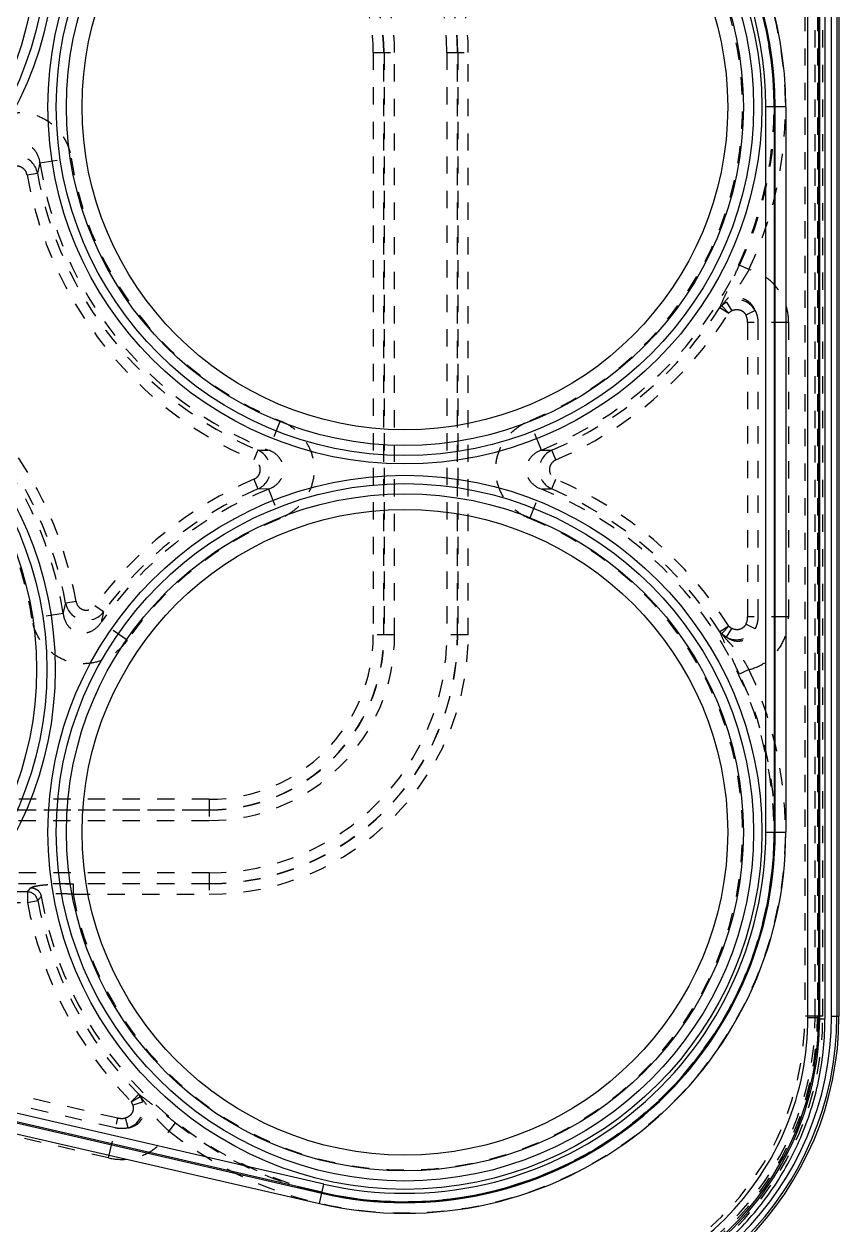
# Model space of a CAD drawing. Header units: millimetres. Extents: x -685 to 1888, y -6001 to 855.
# Drawn here: x 150.4 to 227.4, y -572.6 to -459.2 of the extents above; entities that cross this region are included whole.
import ezdxf

# ---------------------------------------------------------------- set-up
doc = ezdxf.new("R2010")
doc.units = ezdxf.units.MM
doc.header["$LTSCALE"] = 16.335
doc.linetypes.add('HIDDEN', pattern=[0.2, 0.1, -0.1])
doc.layers.get('0').update_dxf_attribs({"linetype": 'CONTINUOUS'})
doc.layers.add('DEFAULT_2', color=8, linetype='HIDDEN')

msp = doc.modelspace()

# ---------------------------------------------------------------- linework, layer by layer
at = {"color": 7, "linetype": 'Continuous'}
for p, q in [((224.435, -553.039), (224.435, -441.923)), ((225.432, -441.923), (225.432, -553.056)), ((225.545, -553.168), (225.545, -441.923)), ((226.043, -441.923), (226.043, -553.156)), ((226.657, -552.923), (226.657, -441.923)), ((227.156, -441.923), (227.156, -552.923)), ((227.367, -441.923), (227.367, -552.923)), ((222.346, -467.058), (220.458, -467.058)), ((220.458, -535.558), (220.458, -467.058)), ((221.256, -467.058), (221.256, -535.558)), ((221.348, -535.558), (221.348, -467.058)), ((222.346, -467.058), (222.346, -535.558)), ((220.458, -535.558), (222.346, -535.558)), ((178.711, -568.777), (111.961, -553.392)), ((224.435, -553.056), (225.432, -553.056)), ((225.545, -553.168), (225.432, -553.056)), ((225.545, -553.168), (226.043, -553.168)), ((226.657, -552.923), (227.367, -552.923)), ((111.761, -554.26), (178.511, -569.645)), ((178.532, -569.555), (111.782, -554.17)), ((111.537, -555.232), (178.287, -570.617)), ((178.287, -570.617), (178.711, -568.777))]:
    msp.add_line(p, q, dxfattribs=at)
for centre, radius in [((119.617, -451.673), 33.717), ((119.617, -451.673), 32.929), ((119.617, -451.673), 31.969), ((186.367, -467.058), 33.717), ((186.367, -467.058), 32.929), ((186.367, -467.058), 31.969), ((186.367, -467.058), 30.491), ((119.617, -520.173), 33.717), ((119.617, -520.173), 32.929), ((119.617, -520.173), 31.969), ((186.367, -535.558), 33.717), ((186.367, -535.558), 32.929), ((186.367, -535.558), 31.969), ((186.367, -535.558), 30.491)]:
    msp.add_circle(centre, radius, dxfattribs=at)
for centre, radius, start, end in [((186.367, -467.058), 35.979, 0, 77.02103), ((186.367, -467.058), 34.888, 0, 77.02103), ((186.367, -467.058), 34.981, 0, 77.02103), ((186.367, -467.058), 34.09, 0, 77.02103), ((186.367, -535.558), 35.979, 257.02103, 360), ((186.367, -535.558), 34.981, 257.02103, 0), ((186.367, -535.558), 34.888, 257.02103, 0), ((186.367, -535.558), 34.09, 257.02103, 0), ((197.367, -552.923), 30, 270, 0), ((197.367, -552.923), 29.789, 270, 0), ((197.367, -552.923), 29.29, 270, 0), ((197.527, -553.083), 26.906, 269.90655, 0.0938), ((197.521, -553.077), 27.91, 269.95781, 0.04219), ((197.643, -553.198), 27.9, 269.93914, 0.06082)]:
    msp.add_arc(centre, radius, start, end, dxfattribs=at)
msp.add_open_spline([(197.6, -581.599), (199.459, -581.596), (203.189, -581.24), (208.561, -579.613), (213.513, -576.97), (217.854, -573.409), (221.414, -569.069), (224.057, -564.116), (225.685, -558.744), (226.041, -555.015), (226.043, -553.156)], degree=3, knots=[0, 0, 0, 0, 0.1250013, 0.2500013, 0.3750008, 0.5, 0.6249992, 0.7499987, 0.8749987, 1, 1, 1, 1], dxfattribs=at)
at = {"layer": 'DEFAULT_2', "color": 8, "linetype": 'HIDDEN'}
for p, q in [((224.131, -441.923), (224.131, -552.923)), ((225.128, -552.923), (225.128, -441.923)), ((225.335, -441.923), (225.335, -552.923)), ((225.834, -552.923), (225.834, -441.923)), ((183.382, -461.923), (185.393, -461.923)), ((183.382, -461.923), (183.382, -516.923)), ((184.377, -516.923), (184.377, -461.923)), ((184.399, -461.923), (184.399, -516.923)), ((185.393, -516.923), (185.393, -461.923)), ((190.342, -461.923), (192.353, -461.923)), ((190.342, -461.923), (190.342, -516.923)), ((191.336, -516.923), (191.336, -461.923)), ((191.358, -461.923), (191.358, -516.923)), ((192.353, -516.923), (192.353, -461.923)), ((151.899, -472.34), (151.657, -473.3)), ((151.899, -472.34), (154.848, -471.888)), ((150.678, -473.476), (151.657, -473.3)), ((218.864, -482.423), (217.965, -481.998)), ((216.12, -485.993), (216.959, -486.527)), ((216.959, -486.527), (216.288, -485.829)), ((216.751, -485.48), (217.235, -486.319)), ((219.438, -486.268), (218.578, -486.712)), ((222.615, -487.417), (218.742, -487.417)), ((218.742, -487.417), (218.742, -515.199)), ((219.71, -487.417), (219.71, -515.199)), ((222.615, -515.199), (222.615, -487.417)), ((174.581, -496.687), (173.479, -499.459)), ((199.256, -499.459), (198.153, -496.687)), ((172.488, -499.479), (172.097, -500.393)), ((199.256, -499.459), (200.246, -499.479)), ((200.638, -500.393), (200.246, -499.479)), ((172.097, -502.222), (172.488, -503.136)), ((200.246, -503.136), (200.638, -502.222)), ((173.479, -503.156), (172.489, -503.136)), ((173.479, -503.156), (174.581, -505.928)), ((198.153, -505.928), (199.256, -503.156)), ((154.086, -514.891), (154.328, -513.93)), ((155.307, -513.754), (154.328, -513.93)), ((157.891, -514.752), (157.088, -514.165)), ((154.086, -514.891), (151.137, -515.343)), ((160.142, -517.418), (157.688, -515.721)), ((219.438, -516.348), (218.578, -515.903)), ((222.615, -515.199), (218.742, -515.199)), ((185.393, -516.923), (183.382, -516.923)), ((192.353, -516.923), (190.342, -516.923)), ((216.959, -516.088), (216.12, -516.622)), ((216.288, -516.786), (216.959, -516.088)), ((216.751, -517.135), (217.235, -516.297)), ((218.864, -520.192), (217.965, -520.617)), ((167.868, -532.438), (90.183, -532.438)), ((167.868, -532.438), (167.868, -534.449)), ((167.868, -533.454), (2.868, -533.454)), ((90.183, -533.432), (167.868, -533.432)), ((2.868, -534.449), (167.868, -534.449)), ((167.868, -539.397), (2.868, -539.397)), ((167.868, -539.397), (167.868, -541.408)), ((2.868, -540.392), (167.868, -540.392)), ((150.716, -541.186), (151.046, -540.79)), ((167.868, -540.414), (155.021, -540.414)), ((155.021, -540.414), (155.021, -541.408)), ((150.716, -541.186), (148.437, -541.186)), ((150.716, -541.186), (150.716, -542.181)), ((150.716, -542.181), (151.693, -541.999)), ((155.021, -541.408), (167.868, -541.408)), ((148.437, -542.181), (150.716, -542.181)), ((225.834, -552.923), (224.131, -552.923)), ((132.185, -556.293), (159.258, -562.532)), ((159.04, -563.476), (131.968, -557.236)), ((158.388, -566.306), (131.315, -560.067)), ((161.233, -560.297), (160.525, -560.995)), ((160.525, -560.995), (161.356, -560.498)), ((161.592, -561.027), (160.666, -561.31)), ((158.388, -566.306), (159.258, -562.532)), ((160.221, -563.469), (159.98, -562.531)), ((164.096, -563.773), (164.712, -562.993))]:
    msp.add_line(p, q, dxfattribs=at)
for centre, radius, start, end in [((186.367, -467.058), 35.946, 334.69387, 102.32705), ((186.367, -467.058), 34.871, 291.69164, 123.2426), ((186.367, -467.058), 34.952, 334.69601, 102.32567), ((186.367, -467.058), 31.888, 291.69165, 114.41736), ((167.868, -461.923), 23.469, 0, 90), ((167.868, -461.923), 24.485, 0, 77.45551), ((167.868, -461.923), 22.474, 0, 90), ((167.868, -461.923), 23.491, 0, 77.45551), ((167.868, -461.923), 17.526, 0, 90), ((167.868, -461.923), 16.531, 0, 90), ((167.868, -461.923), 16.509, 0, 90), ((167.868, -461.923), 15.515, 0, 90), ((149.694, -473.678), 2, 10.89616, 143.14688), ((186.367, -467.058), 34.871, 188.71276, 248.30827), ((186.367, -467.058), 31.888, 188.71266, 248.30837), ((186.367, -467.058), 36.262, 190.19576, 246.82527), ((186.367, -467.058), 35.267, 190.19578, 246.82525), ((217.694, -487.241), 1.998, 29.15878, 118.17298), ((186.367, -467.058), 35.267, 293.17472, 327.52606), ((186.367, -467.058), 36.262, 293.17473, 327.52606), ((119.617, -520.173), 36.262, 10.19576, 66.82527), ((119.617, -520.173), 34.871, 8.71276, 68.30827), ((119.617, -520.173), 35.267, 10.19578, 66.82525), ((119.617, -520.173), 31.888, 8.71266, 68.30837), ((171.679, -501.308), 2, 293.87514, 66.12585), ((201.056, -501.308), 2, 113.87497, 246.12491), ((186.367, -535.558), 36.262, 113.17474, 143.84629), ((186.367, -535.558), 36.262, 32.47391, 66.82527), ((186.367, -535.558), 34.871, 189.9987, 68.30836), ((186.367, -535.558), 34.871, 111.69173, 145.3293), ((186.367, -535.558), 35.267, 113.17475, 143.84628), ((186.367, -535.558), 35.267, 32.47392, 66.82528), ((186.367, -535.558), 31.888, 190.57252, 68.30834), ((186.367, -535.558), 31.888, 111.69163, 145.32939), ((156.291, -513.552), 2, 190.89677, 323.14626), ((167.868, -516.923), 24.485, 270, 0), ((167.868, -516.923), 23.491, 270, 0), ((167.868, -516.923), 23.469, 270, 0), ((167.868, -516.923), 22.474, 270, 0), ((167.868, -516.923), 17.526, 270, 360), ((167.868, -516.923), 16.531, 270, 0), ((167.868, -516.923), 16.509, 270, 0), ((167.868, -516.923), 15.515, 270, 0), ((217.694, -515.374), 1.998, 241.82459, 330.84248), ((186.367, -535.558), 35.946, 231.71491, 25.30602), ((186.367, -535.558), 34.952, 231.71703, 25.30464), ((150.705, -542.193), 1.007, 11.11472, 89.39733), ((340.114, -703.474), 248.146, 139.28596, 139.40377), ((186.367, -535.558), 35.267, 190.52423, 224.54708), ((186.367, -535.558), 36.262, 190.52423, 224.54709), ((197.367, -552.923), 28.466, 270, 0), ((197.367, -552.923), 27.967, 270, 0), ((197.367, -552.923), 27.761, 270, 0), ((197.367, -552.923), 26.763, 270, 360), ((159.664, -561.551), 1.998, 286.17987, 15.19384)]:
    msp.add_arc(centre, radius, start, end, dxfattribs=at)
for points, knots in [([(145.843, -469.812), (146.125, -469.404), (146.81, -468.663), (148.107, -467.891), (149.576, -467.536), (151.085, -467.643), (152.488, -468.207), (153.654, -469.17), (154.482, -470.432), (154.773, -471.397), (154.848, -471.888)], [0, 0, 0, 0, 0.1250472, 0.2500704, 0.3750489, 0.5000326, 0.625011, 0.7499781, 0.8749745, 1, 1, 1, 1]), ([(151.899, -472.34), (151.85, -471.923), (151.612, -471.298), (150.993, -470.737), (150.428, -470.491), (149.812, -470.465), (149.01, -470.698), (148.523, -471.156), (148.297, -471.51)], [0, 0, 0, 0, 0.2549549, 0.3787355, 0.5000052, 0.6212722, 0.7450568, 1, 1, 1, 1]), ([(150.678, -473.476), (150.644, -473.287), (150.466, -472.92), (149.939, -472.612), (149.331, -472.658), (149.01, -472.911), (148.896, -473.066)], [0, 0, 0, 0, 0.2502707, 0.5000111, 0.7497491, 1, 1, 1, 1]), ([(216.12, -485.993), (216.222, -485.754), (216.455, -485.213), (216.871, -484.304), (217.389, -483.213), (217.766, -482.419), (217.966, -481.997)], [0, 0, 0, 0, 0.1773207, 0.4009606, 0.681457, 1, 1, 1, 1]), ([(218.864, -482.423), (218.769, -482.604), (218.567, -482.953), (218.252, -483.452), (217.936, -483.915), (217.606, -484.332), (217.263, -484.708), (216.803, -485.184), (216.482, -485.562), (216.288, -485.829)], [0, 0, 0, 0, 0.1432366, 0.2820843, 0.4130695, 0.5360306, 0.6539211, 0.7692333, 1, 1, 1, 1]), ([(222.615, -487.417), (222.615, -486.857), (222.445, -485.732), (221.68, -484.208), (220.456, -483.016), (219.407, -482.554), (218.864, -482.423)], [0, 0, 0, 0, 0.2501446, 0.500177, 0.7501331, 1, 1, 1, 1]), ([(219.438, -486.268), (219.337, -486.021), (219.113, -485.669), (218.686, -485.328), (218.303, -485.159), (217.889, -485.095), (217.346, -485.152), (216.969, -485.327), (216.751, -485.48)], [0, 0, 0, 0, 0.2459115, 0.372434, 0.5001995, 0.6281092, 0.7544146, 1, 1, 1, 1]), ([(216.288, -485.829), (216.272, -485.841), (216.209, -485.889), (216.155, -485.946), (216.12, -485.993)], [0, 0, 0, 0, 0.2616837, 1, 1, 1, 1]), ([(216.288, -485.829), (216.323, -485.796), (216.466, -485.666), (216.625, -485.553), (216.751, -485.48)], [0, 0, 0, 0, 0.2477216, 1, 1, 1, 1]), ([(217.235, -486.319), (217.21, -486.333), (217.112, -486.394), (217.022, -486.467), (216.959, -486.527)], [0, 0, 0, 0, 0.2462361, 1, 1, 1, 1]), ([(217.235, -486.319), (217.347, -486.254), (217.6, -486.166), (218, -486.195), (218.353, -486.387), (218.519, -486.597), (218.578, -486.712)], [0, 0, 0, 0, 0.250037, 0.5000297, 0.7499978, 1, 1, 1, 1]), ([(219.438, -486.268), (219.53, -486.445), (219.667, -486.823), (219.71, -487.22), (219.71, -487.417)], [0, 0, 0, 0, 0.5050788, 1, 1, 1, 1]), ([(218.742, -487.417), (218.742, -487.354), (218.728, -487.113), (218.661, -486.872), (218.578, -486.712)], [0, 0, 0, 0, 0.2562297, 1, 1, 1, 1]), ([(174.581, -496.687), (175.043, -496.871), (175.918, -497.371), (176.962, -498.461), (177.638, -499.814), (177.873, -501.308), (177.638, -502.802), (176.962, -504.154), (175.918, -505.245), (175.043, -505.745), (174.581, -505.928)], [0, 0, 0, 0, 0.1250472, 0.2500704, 0.3750489, 0.5000326, 0.625011, 0.7499781, 0.8749745, 1, 1, 1, 1]), ([(198.153, -505.928), (197.692, -505.745), (196.817, -505.244), (195.773, -504.154), (195.097, -502.801), (194.862, -501.307), (195.097, -499.813), (195.773, -498.461), (196.817, -497.371), (197.692, -496.871), (198.153, -496.687)], [0, 0, 0, 0, 0.1250472, 0.2500704, 0.3750489, 0.5000326, 0.625011, 0.7499781, 0.8749745, 1, 1, 1, 1]), ([(172.488, -499.479), (172.569, -499.477), (172.899, -499.471), (173.229, -499.464), (173.479, -499.459)], [0, 0, 0, 0, 0.2447141, 1, 1, 1, 1]), ([(173.479, -503.156), (173.874, -503.015), (174.43, -502.643), (174.837, -501.913), (174.95, -501.308), (174.837, -500.702), (174.43, -499.972), (173.874, -499.601), (173.479, -499.459)], [0, 0, 0, 0, 0.2549549, 0.3787354, 0.5000052, 0.6212722, 0.7450568, 1, 1, 1, 1]), ([(199.256, -499.459), (198.861, -499.601), (198.305, -499.972), (197.898, -500.702), (197.785, -501.308), (197.898, -501.914), (198.305, -502.643), (198.861, -503.014), (199.256, -503.156)], [0, 0, 0, 0, 0.2549557, 0.3787364, 0.5000061, 0.6212727, 0.7450571, 1, 1, 1, 1]), ([(172.097, -502.222), (172.274, -502.146), (172.592, -501.89), (172.773, -501.308), (172.592, -500.725), (172.274, -500.469), (172.097, -500.393)], [0, 0, 0, 0, 0.2502707, 0.5000111, 0.7497491, 1, 1, 1, 1]), ([(200.638, -500.393), (200.461, -500.469), (200.143, -500.725), (199.962, -501.308), (200.143, -501.89), (200.461, -502.146), (200.638, -502.222)], [0, 0, 0, 0, 0.2502706, 0.5000111, 0.7497492, 1, 1, 1, 1]), ([(200.246, -503.136), (200.166, -503.138), (199.836, -503.145), (199.505, -503.151), (199.256, -503.156)], [0, 0, 0, 0, 0.2446695, 1, 1, 1, 1]), ([(155.307, -513.754), (155.34, -513.943), (155.519, -514.311), (156.046, -514.618), (156.654, -514.572), (156.975, -514.32), (157.088, -514.165)], [0, 0, 0, 0, 0.2502707, 0.5000111, 0.7497491, 1, 1, 1, 1]), ([(157.891, -514.752), (157.875, -514.831), (157.807, -515.154), (157.739, -515.477), (157.688, -515.721)], [0, 0, 0, 0, 0.2447141, 1, 1, 1, 1]), ([(160.142, -517.418), (159.86, -517.826), (159.175, -518.567), (157.878, -519.339), (156.409, -519.695), (154.9, -519.588), (153.497, -519.023), (152.331, -518.061), (151.503, -516.799), (151.212, -515.833), (151.137, -515.343)], [0, 0, 0, 0, 0.1250472, 0.2500704, 0.3750489, 0.5000326, 0.625011, 0.7499781, 0.8749745, 1, 1, 1, 1]), ([(154.086, -514.891), (154.135, -515.308), (154.372, -515.933), (154.992, -516.494), (155.557, -516.74), (156.173, -516.766), (156.975, -516.532), (157.462, -516.075), (157.688, -515.721)], [0, 0, 0, 0, 0.254955, 0.3787355, 0.5000052, 0.6212722, 0.7450568, 1, 1, 1, 1]), ([(218.578, -515.903), (218.519, -516.018), (218.353, -516.228), (218, -516.42), (217.6, -516.449), (217.347, -516.361), (217.235, -516.297)], [0, 0, 0, 0, 0.2500368, 0.5000291, 0.7499978, 1, 1, 1, 1]), ([(218.578, -515.903), (218.606, -515.85), (218.702, -515.628), (218.742, -515.382), (218.742, -515.199)], [0, 0, 0, 0, 0.2442835, 1, 1, 1, 1]), ([(218.864, -520.192), (219.407, -520.062), (220.456, -519.6), (221.68, -518.408), (222.445, -516.884), (222.615, -515.758), (222.615, -515.199)], [0, 0, 0, 0, 0.2498854, 0.4998181, 0.749839, 1, 1, 1, 1]), ([(219.71, -515.199), (219.71, -515.395), (219.667, -515.793), (219.53, -516.17), (219.438, -516.348)], [0, 0, 0, 0, 0.4948752, 1, 1, 1, 1]), ([(216.12, -516.622), (216.131, -516.637), (216.18, -516.699), (216.24, -516.752), (216.288, -516.786)], [0, 0, 0, 0, 0.2391952, 1, 1, 1, 1]), ([(217.966, -520.618), (217.766, -520.195), (217.389, -519.402), (216.871, -518.311), (216.455, -517.402), (216.222, -516.861), (216.12, -516.622)], [0, 0, 0, 0, 0.3185704, 0.5990557, 0.822688, 1, 1, 1, 1]), ([(216.751, -517.135), (216.708, -517.111), (216.544, -517.009), (216.393, -516.887), (216.288, -516.787)], [0, 0, 0, 0, 0.2530197, 1, 1, 1, 1]), ([(216.288, -516.787), (216.386, -516.92), (216.587, -517.182), (216.919, -517.55), (217.264, -517.907), (217.606, -518.284), (217.936, -518.7), (218.254, -519.162), (218.565, -519.663), (218.766, -520.013), (218.864, -520.192)], [0, 0, 0, 0, 0.1160553, 0.2306875, 0.3464968, 0.4639817, 0.5870368, 0.7180112, 0.856743, 1, 1, 1, 1]), ([(216.751, -517.135), (216.969, -517.288), (217.347, -517.464), (217.89, -517.52), (218.304, -517.456), (218.687, -517.286), (219.114, -516.945), (219.337, -516.594), (219.438, -516.348)], [0, 0, 0, 0, 0.2457978, 0.3723309, 0.5001044, 0.6280048, 0.7543013, 1, 1, 1, 1]), ([(216.959, -516.088), (216.98, -516.108), (217.066, -516.186), (217.16, -516.254), (217.235, -516.297)], [0, 0, 0, 0, 0.2538168, 1, 1, 1, 1]), ([(151.046, -540.79), (151.06, -540.774), (151.103, -540.745), (151.234, -540.69), (151.482, -540.631), (151.866, -540.569), (152.359, -540.515), (152.942, -540.471), (153.839, -540.426), (154.541, -540.414), (155.021, -540.414)], [0, 0, 0, 0, 0.015479, 0.0381664, 0.1064468, 0.2044266, 0.3291943, 0.4764297, 0.6411052, 1, 1, 1, 1]), ([(151.046, -540.79), (151.159, -540.791), (151.391, -540.838), (151.795, -541.063), (151.985, -541.391), (152.026, -541.612)], [0, 0, 0, 0, 0.2478091, 0.5070933, 1, 1, 1, 1]), ([(155.021, -541.408), (154.658, -541.387), (154.128, -541.369), (153.45, -541.376), (153.011, -541.396), (152.64, -541.429), (152.352, -541.475), (152.166, -541.523), (152.067, -541.571), (152.035, -541.598), (152.026, -541.612)], [0, 0, 0, 0, 0.3597108, 0.5243087, 0.6709518, 0.7943921, 0.8915034, 0.9600456, 0.9833736, 1, 1, 1, 1]), ([(160.666, -561.31), (160.704, -561.435), (160.732, -561.701), (160.614, -562.084), (160.348, -562.385), (160.106, -562.499), (159.98, -562.531)], [0, 0, 0, 0, 0.250037, 0.5000296, 0.7499978, 1, 1, 1, 1]), ([(160.221, -563.469), (160.483, -563.426), (160.877, -563.287), (161.305, -562.947), (161.556, -562.612), (161.711, -562.223), (161.778, -561.681), (161.692, -561.274), (161.592, -561.027)], [0, 0, 0, 0, 0.2459115, 0.372434, 0.5001995, 0.6281093, 0.7544147, 1, 1, 1, 1]), ([(160.666, -561.31), (160.658, -561.283), (160.62, -561.174), (160.569, -561.07), (160.525, -560.995)], [0, 0, 0, 0, 0.2462383, 1, 1, 1, 1]), ([(161.233, -560.297), (161.444, -560.451), (161.918, -560.799), (162.711, -561.409), (163.657, -562.158), (164.346, -562.704), (164.713, -562.993)], [0, 0, 0, 0, 0.1773265, 0.400977, 0.6814909, 1, 1, 1, 1]), ([(161.356, -560.498), (161.348, -560.479), (161.315, -560.408), (161.271, -560.341), (161.233, -560.297)], [0, 0, 0, 0, 0.2616837, 1, 1, 1, 1]), ([(161.356, -560.498), (161.38, -560.539), (161.475, -560.708), (161.549, -560.888), (161.592, -561.027)], [0, 0, 0, 0, 0.2477214, 1, 1, 1, 1]), ([(164.096, -563.773), (163.938, -563.643), (163.645, -563.366), (163.232, -562.945), (162.85, -562.534), (162.519, -562.118), (162.229, -561.7), (161.868, -561.144), (161.572, -560.747), (161.356, -560.498)], [0, 0, 0, 0, 0.1432012, 0.2820704, 0.413065, 0.536016, 0.6539471, 0.7692837, 1, 1, 1, 1]), ([(160.221, -563.469), (160.027, -563.519), (159.628, -563.567), (159.231, -563.52), (159.04, -563.476)], [0, 0, 0, 0, 0.505079, 1, 1, 1, 1]), ([(159.258, -562.532), (159.318, -562.546), (159.557, -562.588), (159.806, -562.576), (159.98, -562.531)], [0, 0, 0, 0, 0.2562298, 1, 1, 1, 1]), ([(158.388, -566.306), (158.932, -566.432), (160.068, -566.519), (161.725, -566.116), (163.161, -565.191), (163.847, -564.273), (164.096, -563.773)], [0, 0, 0, 0, 0.2501446, 0.500177, 0.7501331, 1, 1, 1, 1])]:
    msp.add_open_spline(points, degree=3, knots=knots, dxfattribs=at)

doc.saveas('drawing.dxf')
